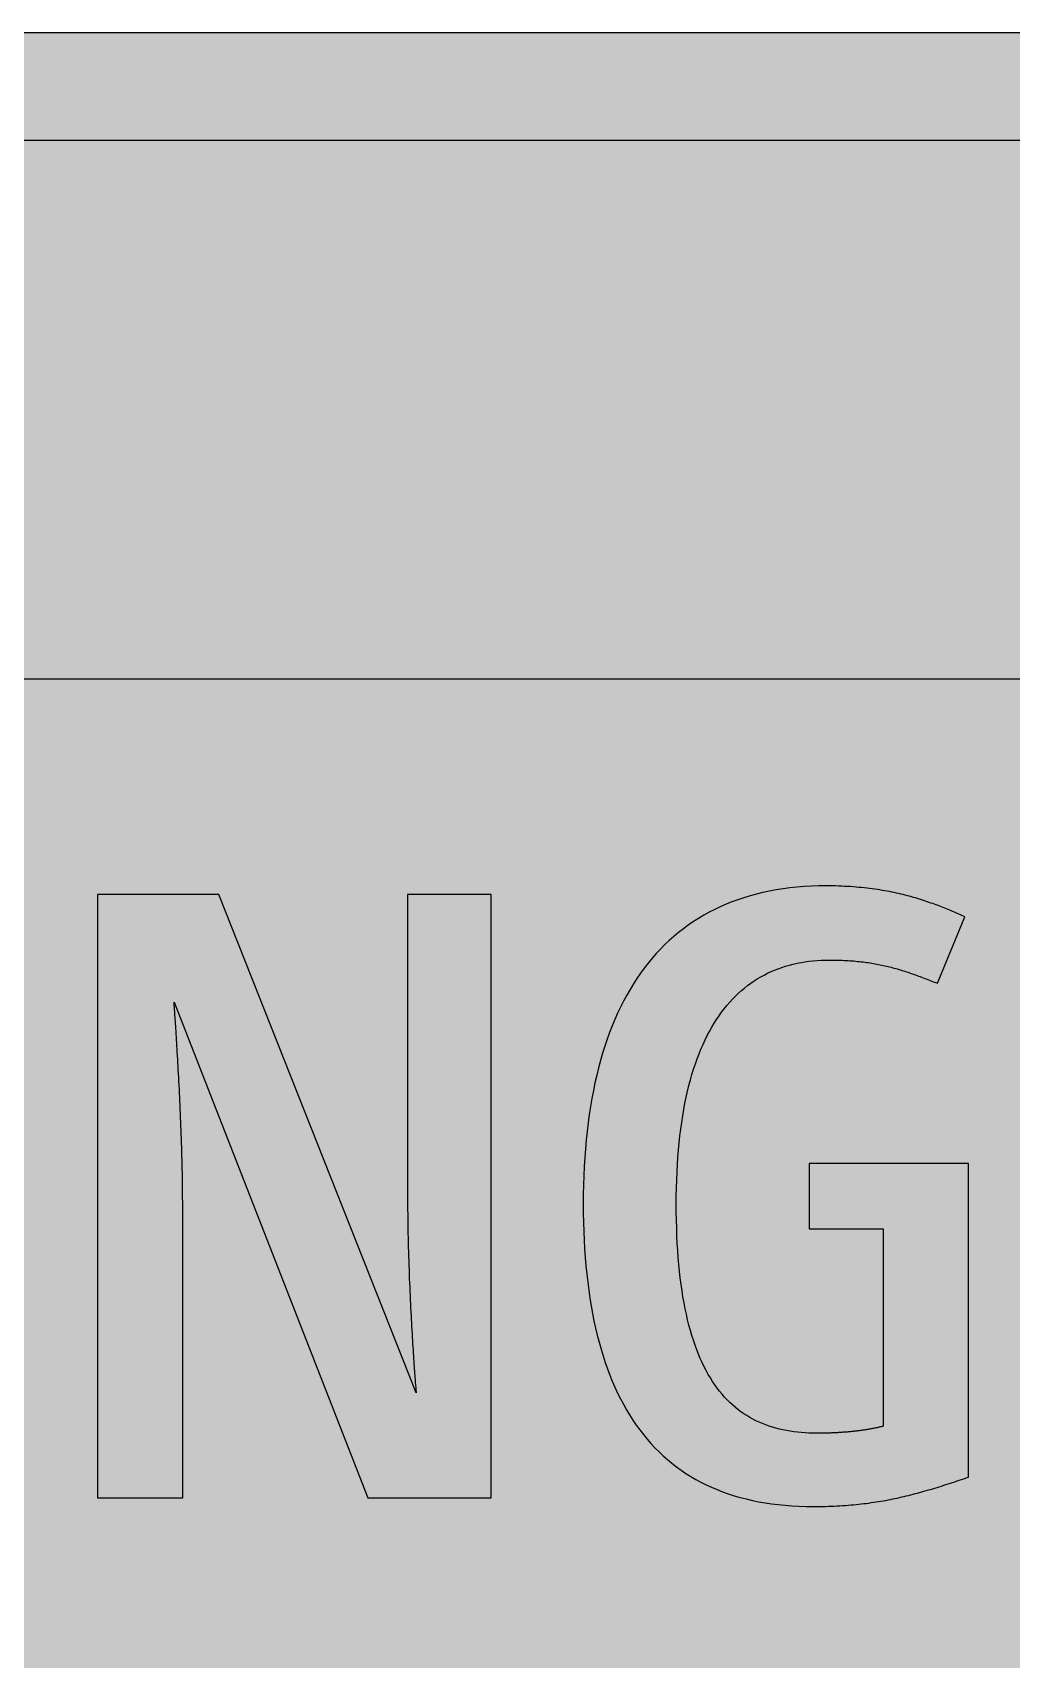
# Model space of a CAD drawing. Header units: millimetres. Extents: x 0 to 212, y 0 to 212.
# Drawn here: x 60.8 to 108.9, y 131.8 to 211.7 of the extents above; entities that cross this region are included whole.
import ezdxf

# ---------------------------------------------------------------- set-up
doc = ezdxf.new("R2010")
doc.units = ezdxf.units.MM

msp = doc.modelspace()

# ---------------------------------------------------------------- hatches: boundary and pattern name
for color, points in [(254, [(14.1633, 0.0536), (13.9878, 0.0533), (13.8125, 0.0559), (13.6373, 0.061), (13.462, 0.0686), (13.2893, 0.0787), (13.114, 0.0914), (12.9413, 0.1041), (12.7686, 0.1219), (12.5959, 0.1397), (12.4231, 0.16), (12.2504, 0.1829), (12.0777, 0.2057), (11.9075, 0.2337), (11.7373, 0.2616), (11.5672, 0.2921), (11.397, 0.3251), (11.2268, 0.3607), (11.0592, 0.3988), (10.8915, 0.4369), (10.7239, 0.4775), (10.5562, 0.5207), (10.3886, 0.5664), (10.2235, 0.6121), (10.0584, 0.6629), (9.8933, 0.7137), (9.7307, 0.7671), (9.5682, 0.8204), (9.4056, 0.8788), (9.2431, 0.9373), (9.083, 0.9982), (8.923, 1.0617), (8.763, 1.1252), (8.6055, 1.1938), (8.4455, 1.2624), (8.2906, 1.331), (8.1331, 1.4046), (7.9781, 1.4783), (7.8232, 1.5545), (7.6708, 1.6332), (7.5184, 1.7145), (7.366, 1.7958), (7.2161, 1.8796), (7.0663, 1.966), (6.919, 2.0523), (6.7716, 2.1438), (6.6243, 2.2352), (6.4795, 2.3266), (6.3348, 2.4232), (6.19, 2.5197), (6.0477, 2.6187), (5.908, 2.7178), (5.7683, 2.8194), (5.6286, 2.9235), (5.4915, 3.0302), (5.3543, 3.1369), (5.2197, 3.2461), (5.0851, 3.3579), (4.953, 3.4722), (4.8209, 3.5865), (4.6914, 3.7033), (4.5644, 3.8202), (4.4348, 3.9395), (4.3104, 4.0615), (4.1859, 4.1859), (4.0615, 4.3104), (3.9395, 4.4348), (3.8202, 4.5618), (3.7033, 4.6914), (3.5865, 4.8209), (3.4722, 4.953), (3.3579, 5.0851), (3.2487, 5.2197), (3.1369, 5.3543), (3.0302, 5.4915), (2.9235, 5.6286), (2.8194, 5.7683), (2.7178, 5.908), (2.6187, 6.0477), (2.5197, 6.19), (2.4232, 6.3348), (2.3266, 6.477), (2.2352, 6.6243), (2.1438, 6.7691), (2.0523, 6.9164), (1.966, 7.0663), (1.8796, 7.2161), (1.7958, 7.366), (1.7145, 7.5184), (1.6332, 7.6708), (1.5545, 7.8232), (1.4783, 7.9781), (1.4046, 8.1331), (1.331, 8.2906), (1.2598, 8.4455), (1.1913, 8.603), (1.1252, 8.763), (1.0592, 8.923), (0.9982, 9.083), (0.9373, 9.2431), (0.8763, 9.4056), (0.8204, 9.5682), (0.7645, 9.7307), (0.7112, 9.8933), (0.6604, 10.0584), (0.6121, 10.2235), (0.5639, 10.3911), (0.5207, 10.5562), (0.4775, 10.7239), (0.4343, 10.8915), (0.3962, 11.0592), (0.3607, 11.2268), (0.3251, 11.397), (0.2921, 11.5672), (0.2616, 11.7373), (0.2311, 11.9075), (0.2057, 12.0802), (0.1803, 12.2504), (0.1575, 12.4231), (0.1372, 12.5959), (0.1194, 12.7686), (0.1041, 12.9413), (0.0889, 13.1166), (0.0787, 13.2893), (0.0686, 13.4645), (0.061, 13.6373), (0.0559, 13.8125), (0.0508, 13.9878), (0.0508, 14.163), (0.0522, 197.6092), (0.0508, 197.7822), (0.0559, 197.9574), (0.061, 198.1327), (0.0686, 198.308), (0.0787, 198.4807), (0.0889, 198.6559), (0.1041, 198.8287), (0.1194, 199.0014), (0.1372, 199.1741), (0.1575, 199.3468), (0.1803, 199.5195), (0.2057, 199.6923), (0.2311, 199.8624), (0.2616, 200.0326), (0.2921, 200.2028), (0.3251, 200.373), (0.3607, 200.5432), (0.3962, 200.7108), (0.4343, 200.8784), (0.4775, 201.0461), (0.5207, 201.2137), (0.5639, 201.3814), (0.6121, 201.5465), (0.6604, 201.7116), (0.7112, 201.8767), (0.7645, 202.0392), (0.8204, 202.2018), (0.8763, 202.3643), (0.9373, 202.5269), (0.9982, 202.6869), (1.0592, 202.8469), (1.1252, 203.007), (1.1913, 203.1644), (1.2598, 203.3245), (1.331, 203.4794), (1.4046, 203.6369), (1.4783, 203.7918), (1.5545, 203.9468), (1.6332, 204.0992), (1.7145, 204.2516), (1.7958, 204.404), (1.8796, 204.5538), (1.966, 204.7037), (2.0523, 204.851), (2.1438, 204.9983), (2.2352, 205.1456), (2.3266, 205.2904), (2.4232, 205.4352), (2.5197, 205.58), (2.6187, 205.7222), (2.7178, 205.8619), (2.8194, 206.0016), (2.9235, 206.1413), (3.0302, 206.2785), (3.1369, 206.4156), (3.2487, 206.5503), (3.3579, 206.6849), (3.4722, 206.817), (3.5865, 206.949), (3.7033, 207.0786), (3.8202, 207.2056), (3.9395, 207.3351), (4.0615, 207.4596), (4.1859, 207.584), (4.3104, 207.7085), (4.4348, 207.8304), (4.5644, 207.9498), (4.6914, 208.0666), (4.8209, 208.1835), (4.953, 208.2978), (5.0851, 208.4121), (5.2197, 208.5213), (5.3543, 208.6331), (5.4915, 208.7397), (5.6286, 208.8464), (5.7683, 208.9506), (5.908, 209.0522), (6.0477, 209.1512), (6.19, 209.2503), (6.3348, 209.3468), (6.4795, 209.4433), (6.6243, 209.5348), (6.7716, 209.6262), (6.919, 209.7176), (7.0663, 209.804), (7.2161, 209.8904), (7.366, 209.9742), (7.5184, 210.0555), (7.6708, 210.1367), (7.8232, 210.2155), (7.9781, 210.2917), (8.1331, 210.3653), (8.2906, 210.439), (8.4455, 210.5101), (8.6055, 210.5787), (8.763, 210.6447), (8.923, 210.7108), (9.083, 210.7717), (9.2431, 210.8327), (9.4056, 210.8937), (9.5682, 210.9495), (9.7307, 211.0054), (9.8933, 211.0588), (10.0584, 211.1096), (10.2235, 211.1578), (10.3886, 211.2061), (10.5562, 211.2493), (10.7239, 211.2924), (10.8915, 211.3356), (11.0592, 211.3737), (11.2268, 211.4093), (11.397, 211.4448), (11.5672, 211.4779), (11.7373, 211.5083), (11.9075, 211.5388), (12.0777, 211.5642), (12.2504, 211.5896), (12.4231, 211.6125), (12.5959, 211.6328), (12.7686, 211.6506), (12.9413, 211.6658), (13.114, 211.6811), (13.2893, 211.6912), (13.462, 211.7014), (13.6373, 211.709), (13.8125, 211.7141), (13.9878, 211.7192), (14.163, 211.7192), (197.6078, 211.7203), (197.7822, 211.7192), (197.9574, 211.7141), (198.1327, 211.709), (198.3054, 211.7014), (198.4807, 211.6912), (198.6534, 211.6811), (198.8287, 211.6658), (199.0014, 211.6506), (199.1741, 211.6328), (199.3468, 211.6125), (199.5195, 211.5896), (199.6897, 211.5642), (199.8624, 211.5388), (200.0326, 211.5083), (200.2028, 211.4779), (200.373, 211.4448), (200.5432, 211.4093), (200.7108, 211.3737), (200.8784, 211.3356), (201.0461, 211.2924), (201.2137, 211.2493), (201.3788, 211.2061), (201.5465, 211.1578), (201.7116, 211.1096), (201.8767, 211.0588), (202.0392, 211.0054), (202.2018, 210.9495), (202.3643, 210.8937), (202.5269, 210.8327), (202.6869, 210.7717), (202.8469, 210.7108), (203.007, 210.6447), (203.167, 210.5787), (203.3245, 210.5101), (203.4794, 210.439), (203.6369, 210.3653), (203.7918, 210.2917), (203.9468, 210.2155), (204.0992, 210.1367), (204.2516, 210.0555), (204.404, 209.9742), (204.5538, 209.8904), (204.7037, 209.804), (204.8535, 209.7176), (205.0009, 209.6262), (205.1456, 209.5348), (205.293, 209.4433), (205.4352, 209.3468), (205.58, 209.2503), (205.7222, 209.1512), (205.8619, 209.0522), (206.0016, 208.9506), (206.1413, 208.8464), (206.2785, 208.7397), (206.4156, 208.6331), (206.5503, 208.5213), (206.6849, 208.4121), (206.817, 208.2978), (206.949, 208.1835), (207.0786, 208.0666), (207.2081, 207.9498), (207.3351, 207.8304), (207.4596, 207.7085), (207.584, 207.584), (207.7085, 207.4596), (207.8304, 207.3351), (207.9498, 207.2056), (208.0666, 207.0786), (208.1835, 206.949), (208.2978, 206.817), (208.4121, 206.6849), (208.5238, 206.5503), (208.6331, 206.4156), (208.7397, 206.2785), (208.8464, 206.1413), (208.9506, 206.0016), (209.0522, 205.8619), (209.1512, 205.7222), (209.2503, 205.58), (209.3468, 205.4352), (209.4433, 205.2904), (209.5348, 205.1456), (209.6262, 204.9983), (209.7176, 204.851), (209.804, 204.7037), (209.8904, 204.5538), (209.9742, 204.404), (210.0555, 204.2516), (210.1367, 204.0992), (210.2155, 203.9468), (210.2917, 203.7918), (210.3653, 203.6369), (210.439, 203.4794), (210.5076, 203.3245), (210.5762, 203.1644), (210.6447, 203.007), (210.7082, 202.8469), (210.7717, 202.6869), (210.8327, 202.5269), (210.8911, 202.3643), (210.9495, 202.2018), (211.0029, 202.0392), (211.0562, 201.8767), (211.107, 201.7116), (211.1578, 201.5465), (211.2035, 201.3814), (211.2493, 201.2137), (211.2924, 201.0461), (211.3331, 200.8784), (211.3712, 200.7108), (211.4093, 200.5432), (211.4448, 200.373), (211.4779, 200.2028), (211.5083, 200.0326), (211.5363, 199.8624), (211.5642, 199.6923), (211.5871, 199.5195), (211.6099, 199.3468), (211.6303, 199.1741), (211.648, 199.0014), (211.6658, 198.8287), (211.6785, 198.6559), (211.6912, 198.4807), (211.7014, 198.308), (211.709, 198.1327), (211.7141, 197.9574), (211.7166, 197.7822), (211.7166, 197.6069), (211.7189, 14.1647), (211.7166, 13.9878), (211.7141, 13.8125), (211.709, 13.6373), (211.7014, 13.4645), (211.6912, 13.2893), (211.6785, 13.1166), (211.6658, 12.9413), (211.648, 12.7686), (211.6303, 12.5959), (211.6099, 12.4231), (211.5871, 12.2504), (211.5642, 12.0802), (211.5363, 11.9075), (211.5083, 11.7373), (211.4779, 11.5672), (211.4448, 11.397), (211.4093, 11.2268), (211.3712, 11.0592), (211.3331, 10.8915), (211.2924, 10.7239), (211.2493, 10.5562), (211.2035, 10.3911), (211.1578, 10.2235), (211.107, 10.0584), (211.0562, 9.8933), (211.0029, 9.7307), (210.9495, 9.5682), (210.8911, 9.4056), (210.8327, 9.2431), (210.7717, 9.083), (210.7082, 8.923), (210.6447, 8.763), (210.5762, 8.603), (210.5076, 8.4455), (210.439, 8.2906), (210.3653, 8.1331), (210.2917, 7.9781), (210.2155, 7.8232), (210.1367, 7.6708), (210.0555, 7.5184), (209.9742, 7.366), (209.8904, 7.2161), (209.804, 7.0663), (209.7176, 6.9164), (209.6262, 6.7691), (209.5348, 6.6243), (209.4433, 6.477), (209.3468, 6.3348), (209.2503, 6.19), (209.1512, 6.0477), (209.0522, 5.908), (208.9506, 5.7683), (208.8464, 5.6286), (208.7397, 5.4915), (208.6331, 5.3543), (208.5238, 5.2197), (208.4121, 5.0851), (208.2978, 4.953), (208.1835, 4.8209), (208.0666, 4.6914), (207.9498, 4.5618), (207.8304, 4.4348), (207.7085, 4.3104), (207.584, 4.1859), (207.4596, 4.0615), (207.3351, 3.9395), (207.2081, 3.8202), (207.0786, 3.7033), (206.949, 3.5865), (206.817, 3.4722), (206.6849, 3.3579), (206.5503, 3.2461), (206.4156, 3.1369), (206.2785, 3.0302), (206.1413, 2.9235), (206.0016, 2.8194), (205.8619, 2.7178), (205.7222, 2.6187), (205.58, 2.5197), (205.4352, 2.4232), (205.293, 2.3266), (205.1456, 2.2352), (205.0009, 2.1438), (204.8535, 2.0523), (204.7037, 1.966), (204.5538, 1.8796), (204.404, 1.7958), (204.2516, 1.7145), (204.0992, 1.6332), (203.9468, 1.5545), (203.7918, 1.4783), (203.6369, 1.4046), (203.4794, 1.331), (203.3245, 1.2624), (203.167, 1.1938), (203.007, 1.1252), (202.8469, 1.0617), (202.6869, 0.9982), (202.5269, 0.9373), (202.3643, 0.8788), (202.2018, 0.8204), (202.0392, 0.7671), (201.8767, 0.7137), (201.7116, 0.6629), (201.5465, 0.6121), (201.3788, 0.5664), (201.2137, 0.5207), (201.0461, 0.4775), (200.8784, 0.4369), (200.7108, 0.3988), (200.5432, 0.3607), (200.373, 0.3251), (200.2028, 0.2921), (200.0326, 0.2616), (199.8624, 0.2337), (199.6897, 0.2057), (199.5195, 0.1829), (199.3468, 0.16), (199.1741, 0.1397), (199.0014, 0.1219), (198.8287, 0.1041), (198.6534, 0.0914), (198.4807, 0.0787), (198.3054, 0.0686), (198.1327, 0.061), (197.9574, 0.0559), (197.7822, 0.0533), (197.6069, 0.0533)]), (144, [(14.1633, 5.3453), (13.9344, 5.3467), (13.7084, 5.3543), (13.4849, 5.3696), (13.2613, 5.3899), (13.0378, 5.4153), (12.8194, 5.4458), (12.6009, 5.4813), (12.385, 5.522), (12.1717, 5.5702), (11.9583, 5.621), (11.7475, 5.6794), (11.5392, 5.7404), (11.3335, 5.8064), (11.1303, 5.8801), (10.9296, 5.9563), (10.729, 6.0376), (10.5334, 6.1239), (10.3378, 6.2128), (10.1473, 6.3094), (9.9593, 6.4084), (9.7714, 6.5126), (9.5885, 6.6218), (9.4082, 6.7335), (9.2304, 6.8504), (9.0576, 6.9698), (8.8849, 7.0968), (8.7173, 7.2238), (8.5522, 7.3584), (8.3896, 7.4955), (8.2321, 7.6352), (8.0772, 7.78), (7.9273, 7.9273), (7.7775, 8.0772), (7.6352, 8.2321), (7.493, 8.3922), (7.3558, 8.5522), (7.2238, 8.7173), (7.0942, 8.8875), (6.9698, 9.0576), (6.8504, 9.2329), (6.7335, 9.4107), (6.6192, 9.591), (6.5126, 9.7739), (6.4084, 9.9593), (6.3068, 10.1473), (6.2128, 10.3403), (6.1214, 10.5334), (6.035, 10.7315), (5.9538, 10.9296), (5.8776, 11.1303), (5.8064, 11.3335), (5.7404, 11.5418), (5.6769, 11.75), (5.621, 11.9583), (5.5677, 12.1717), (5.522, 12.385), (5.4813, 12.6009), (5.4432, 12.8194), (5.4127, 13.0404), (5.3873, 13.2613), (5.3696, 13.4849), (5.3543, 13.7084), (5.3467, 13.937), (5.3416, 14.163), (5.3439, 197.6092), (5.3467, 197.8355), (5.3543, 198.0616), (5.3696, 198.2851), (5.3873, 198.5086), (5.4127, 198.7321), (5.4432, 198.9506), (5.4813, 199.169), (5.522, 199.3849), (5.5677, 199.5983), (5.621, 199.8116), (5.6769, 200.0225), (5.7404, 200.2307), (5.8064, 200.4365), (5.8776, 200.6397), (5.9538, 200.8403), (6.035, 201.041), (6.1214, 201.2366), (6.2128, 201.4322), (6.3068, 201.6227), (6.4084, 201.8106), (6.5126, 201.9986), (6.6192, 202.1815), (6.7335, 202.3618), (6.8504, 202.5396), (6.9698, 202.7123), (7.0942, 202.885), (7.2238, 203.0527), (7.3558, 203.2178), (7.493, 203.3803), (7.6352, 203.5378), (7.7775, 203.6928), (7.9273, 203.8426), (8.0772, 203.9925), (8.2321, 204.1347), (8.3896, 204.277), (8.5522, 204.4141), (8.7173, 204.5462), (8.8849, 204.6757), (9.0576, 204.8002), (9.2304, 204.9196), (9.4082, 205.0364), (9.5885, 205.1507), (9.7714, 205.2574), (9.9593, 205.3615), (10.1473, 205.4631), (10.3378, 205.5571), (10.5334, 205.6486), (10.729, 205.7349), (10.9296, 205.8162), (11.1303, 205.8924), (11.3335, 205.9635), (11.5392, 206.0296), (11.7475, 206.0931), (11.9583, 206.1489), (12.1717, 206.2023), (12.385, 206.248), (12.6009, 206.2886), (12.8194, 206.3267), (13.0378, 206.3572), (13.2613, 206.3826), (13.4849, 206.4004), (13.7084, 206.4156), (13.9344, 206.4233), (14.163, 206.4283), (197.6078, 206.4286), (197.833, 206.4233), (198.0616, 206.4156), (198.2851, 206.4004), (198.5086, 206.3826), (198.7296, 206.3572), (198.9506, 206.3267), (199.169, 206.2886), (199.3849, 206.248), (199.5983, 206.2023), (199.8116, 206.1489), (200.0199, 206.0931), (200.2282, 206.0296), (200.4365, 205.9635), (200.6397, 205.8924), (200.8403, 205.8162), (201.0385, 205.7349), (201.2366, 205.6486), (201.4296, 205.5571), (201.6227, 205.4631), (201.8106, 205.3615), (201.996, 205.2574), (202.1789, 205.1507), (202.3593, 205.0364), (202.5371, 204.9196), (202.7123, 204.8002), (202.8825, 204.6757), (203.0527, 204.5462), (203.2178, 204.4141), (203.3778, 204.277), (203.5378, 204.1347), (203.6928, 203.9925), (203.8426, 203.8426), (203.9899, 203.6928), (204.1347, 203.5378), (204.2744, 203.3803), (204.4116, 203.2178), (204.5462, 203.0527), (204.6732, 202.885), (204.8002, 202.7123), (204.9196, 202.5396), (205.0364, 202.3618), (205.1482, 202.1815), (205.2574, 201.9986), (205.3615, 201.8106), (205.4606, 201.6227), (205.5571, 201.4322), (205.646, 201.2366), (205.7324, 201.041), (205.8137, 200.8403), (205.8899, 200.6397), (205.9635, 200.4365), (206.0296, 200.2307), (206.0905, 200.0225), (206.1489, 199.8116), (206.1997, 199.5983), (206.248, 199.3849), (206.2886, 199.169), (206.3242, 198.9506), (206.3547, 198.7321), (206.3801, 198.5086), (206.4004, 198.2851), (206.4156, 198.0616), (206.4233, 197.8355), (206.4258, 197.6069), (206.4272, 14.1647), (206.4233, 13.937), (206.4156, 13.7084), (206.4004, 13.4849), (206.3801, 13.2613), (206.3547, 13.0404), (206.3242, 12.8194), (206.2886, 12.6009), (206.248, 12.385), (206.1997, 12.1717), (206.1489, 11.9583), (206.0905, 11.75), (206.0296, 11.5418), (205.9635, 11.3335), (205.8899, 11.1303), (205.8137, 10.9296), (205.7324, 10.7315), (205.646, 10.5334), (205.5571, 10.3403), (205.4606, 10.1473), (205.3615, 9.9593), (205.2574, 9.7739), (205.1482, 9.591), (205.0364, 9.4107), (204.9196, 9.2329), (204.8002, 9.0576), (204.6732, 8.8875), (204.5462, 8.7173), (204.4116, 8.5522), (204.2744, 8.3922), (204.1347, 8.2321), (203.9899, 8.0772), (203.8426, 7.9273), (203.6928, 7.78), (203.5378, 7.6352), (203.3778, 7.4955), (203.2178, 7.3584), (203.0527, 7.2238), (202.8825, 7.0968), (202.7123, 6.9698), (202.5371, 6.8504), (202.3593, 6.7335), (202.1789, 6.6218), (201.996, 6.5126), (201.8106, 6.4084), (201.6227, 6.3094), (201.4296, 6.2128), (201.2366, 6.1239), (201.0385, 6.0376), (200.8403, 5.9563), (200.6397, 5.8801), (200.4365, 5.8064), (200.2282, 5.7404), (200.0199, 5.6794), (199.8116, 5.621), (199.5983, 5.5702), (199.3849, 5.522), (199.169, 5.4813), (198.9506, 5.4458), (198.7296, 5.4153), (198.5086, 5.3899), (198.2851, 5.3696), (198.0616, 5.3543), (197.833, 5.3467), (197.6069, 5.3442)]), (254, [(31.8022, 179.9703), (179.9689, 179.9703), (179.9689, 31.8036), (31.8022, 31.8036)]), (59, [(106.8172, 156.1782), (98.9859, 156.1782), (98.9859, 152.9606), (102.6266, 152.9606), (102.6266, 143.2662), (102.583, 143.256), (102.5423, 143.2458), (102.4992, 143.2357), (102.456, 143.2255), (102.4153, 143.2179), (102.3722, 143.2077), (102.329, 143.1976), (102.2858, 143.19), (102.2426, 143.1823), (102.1994, 143.1722), (102.1537, 143.1646), (102.1105, 143.1544), (102.0674, 143.1468), (102.0216, 143.1392), (101.9759, 143.1315), (101.9327, 143.1239), (101.887, 143.1163), (101.8413, 143.1087), (101.7956, 143.1011), (101.7473, 143.0934), (101.7016, 143.0858), (101.6559, 143.0782), (101.6076, 143.0731), (101.5594, 143.0655), (101.5136, 143.0579), (101.4654, 143.0528), (101.4171, 143.0452), (101.3689, 143.0401), (101.3181, 143.035), (101.2698, 143.0274), (101.219, 143.0223), (101.1707, 143.0172), (101.1199, 143.0122), (101.0691, 143.0071), (101.0183, 143.002), (100.9675, 142.9969), (100.9142, 142.9918), (100.8634, 142.9868), (100.8101, 142.9817), (100.7567, 142.9791), (100.7059, 142.9741), (100.65, 142.9715), (100.5967, 142.9664), (100.5434, 142.9639), (100.4875, 142.9588), (100.4341, 142.9563), (100.3783, 142.9537), (100.3224, 142.9512), (100.264, 142.9487), (100.2081, 142.9461), (100.1522, 142.9436), (100.0938, 142.941), (100.0354, 142.9385), (99.9769, 142.936), (99.9185, 142.936), (99.8576, 142.9334), (99.7991, 142.9309), (99.7382, 142.9309), (99.6772, 142.9309), (99.6163, 142.9283), (99.5553, 142.9283), (99.4918, 142.9283), (99.4283, 142.9283), (99.3673, 142.9283), (99.1718, 142.9283), (98.9813, 142.936), (98.7933, 142.9436), (98.6053, 142.9588), (98.4199, 142.9766), (98.237, 142.9995), (98.0567, 143.0249), (97.8789, 143.0553), (97.7036, 143.0909), (97.5284, 143.129), (97.3582, 143.1747), (97.188, 143.223), (97.0229, 143.2763), (96.8578, 143.3347), (96.6978, 143.3982), (96.5378, 143.4668), (96.3803, 143.5405), (96.2279, 143.6192), (96.0755, 143.703), (95.9282, 143.7919), (95.7809, 143.8859), (95.6386, 143.985), (95.4964, 144.0917), (95.3592, 144.2009), (95.2246, 144.3177), (95.0925, 144.4422), (94.963, 144.5692), (94.836, 144.7038), (94.7115, 144.846), (94.5921, 144.9908), (94.4753, 145.1432), (94.3585, 145.3032), (94.2492, 145.4683), (94.14, 145.6411), (94.0333, 145.8189), (93.9317, 146.0043), (93.8327, 146.1948), (93.7362, 146.3929), (93.6447, 146.5986), (93.5533, 146.812), (93.4695, 147.0304), (93.3856, 147.2565), (93.3069, 147.4902), (93.2307, 147.7315), (93.157, 147.9779), (93.0885, 148.2344), (93.0224, 148.496), (92.9589, 148.7678), (92.9005, 149.0447), (92.8446, 149.3317), (92.7938, 149.6238), (92.7456, 149.926), (92.7024, 150.2359), (92.6617, 150.5534), (92.6236, 150.8785), (92.5906, 151.2113), (92.5627, 151.5542), (92.5373, 151.9047), (92.5144, 152.2628), (92.4966, 152.6311), (92.4839, 153.0071), (92.4738, 153.3906), (92.4662, 153.7843), (92.4662, 154.1882), (92.4662, 154.5895), (92.4738, 154.9857), (92.4839, 155.3718), (92.5017, 155.7528), (92.5195, 156.1236), (92.5449, 156.4869), (92.5728, 156.845), (92.6059, 157.193), (92.644, 157.5359), (92.6846, 157.8686), (92.7303, 158.1963), (92.7786, 158.5163), (92.8319, 158.8287), (92.8903, 159.1335), (92.9513, 159.4307), (93.0173, 159.7203), (93.0859, 160.0048), (93.1596, 160.2791), (93.2358, 160.5483), (93.3171, 160.8125), (93.4009, 161.0665), (93.4898, 161.3154), (93.5812, 161.5567), (93.6777, 161.7929), (93.7768, 162.019), (93.8784, 162.2425), (93.9851, 162.4559), (94.0943, 162.6641), (94.2061, 162.8648), (94.3229, 163.0604), (94.4423, 163.2509), (94.5667, 163.4312), (94.6912, 163.609), (94.8207, 163.7767), (94.9528, 163.9418), (95.09, 164.0992), (95.2297, 164.2491), (95.3694, 164.3939), (95.5142, 164.5336), (95.664, 164.6657), (95.8139, 164.7927), (95.9663, 164.912), (96.1238, 165.0289), (96.2838, 165.1381), (96.4463, 165.2397), (96.6114, 165.3388), (96.7765, 165.4302), (96.9467, 165.5166), (97.122, 165.5978), (97.2972, 165.6715), (97.475, 165.7426), (97.6554, 165.8061), (97.8383, 165.8645), (98.0237, 165.9179), (98.2116, 165.9661), (98.3996, 166.0093), (98.5926, 166.0474), (98.7882, 166.0779), (98.9838, 166.1058), (99.1845, 166.1287), (99.3851, 166.1465), (99.5883, 166.1566), (99.7941, 166.1643), (99.9998, 166.1668), (100.1065, 166.1668), (100.2106, 166.1668), (100.3148, 166.1643), (100.4189, 166.1617), (100.518, 166.1592), (100.6196, 166.1566), (100.7161, 166.1516), (100.8151, 166.1465), (100.9117, 166.1414), (101.0056, 166.1338), (101.0996, 166.1287), (101.1936, 166.1211), (101.285, 166.1109), (101.3739, 166.1033), (101.4654, 166.0931), (101.5543, 166.0855), (101.6406, 166.0728), (101.7295, 166.0627), (101.8134, 166.05), (101.8997, 166.0398), (101.9835, 166.0271), (102.0674, 166.0119), (102.1512, 165.9992), (102.2325, 165.9839), (102.3137, 165.9687), (102.395, 165.9534), (102.4763, 165.9382), (102.555, 165.9204), (102.6338, 165.9052), (102.7125, 165.8874), (102.7913, 165.8696), (102.87, 165.8493), (102.9462, 165.8315), (103.0224, 165.8112), (103.0986, 165.7909), (103.1748, 165.7706), (103.251, 165.7502), (103.3272, 165.7274), (103.4009, 165.7071), (103.4771, 165.6842), (103.5507, 165.6613), (103.6269, 165.6385), (103.7006, 165.6131), (103.7742, 165.5902), (103.8504, 165.5648), (103.9241, 165.5394), (103.9978, 165.514), (104.0714, 165.4886), (104.1476, 165.4632), (104.2213, 165.4353), (104.2975, 165.4099), (104.3711, 165.3819), (104.4473, 165.354), (104.521, 165.3261), (104.5972, 165.2981), (104.6734, 165.2676), (104.7496, 165.2397), (104.8258, 165.2092), (104.902, 165.1787), (104.9782, 165.1508), (105.0569, 165.1203), (105.1331, 165.0873), (105.2119, 165.0568), (105.2932, 165.0263), (106.6479, 168.2856), (106.5759, 168.3156), (106.5022, 168.3487), (106.4285, 168.3817), (106.3549, 168.4122), (106.2812, 168.4452), (106.205, 168.4782), (106.1314, 168.5112), (106.0526, 168.5442), (105.9764, 168.5773), (105.8977, 168.6103), (105.8189, 168.6433), (105.7377, 168.6763), (105.6589, 168.7093), (105.5751, 168.7424), (105.4938, 168.7754), (105.41, 168.8084), (105.3236, 168.8414), (105.2398, 168.8719), (105.1535, 168.9049), (105.0646, 168.9379), (104.9757, 168.9684), (104.8868, 169.0014), (104.7953, 169.0319), (104.7039, 169.0649), (104.6099, 169.0954), (104.5159, 169.1259), (104.4194, 169.1564), (104.3229, 169.1843), (104.2238, 169.2148), (104.1248, 169.2427), (104.0232, 169.2732), (103.9216, 169.3012), (103.8174, 169.3266), (103.7133, 169.3545), (103.6066, 169.3824), (103.4999, 169.4078), (103.3907, 169.4332), (103.2815, 169.4561), (103.1697, 169.4815), (103.0554, 169.5044), (102.9411, 169.5272), (102.8243, 169.5501), (102.7074, 169.5704), (102.5881, 169.5907), (102.4661, 169.611), (102.3442, 169.6314), (102.2198, 169.6491), (102.0928, 169.6644), (101.9658, 169.6822), (101.8362, 169.6974), (101.7041, 169.7126), (101.5721, 169.7253), (101.4374, 169.738), (101.3003, 169.7507), (101.1631, 169.7609), (101.0234, 169.7711), (100.8812, 169.7787), (100.7364, 169.7863), (100.5916, 169.7939), (100.4418, 169.799), (100.2919, 169.8041), (100.142, 169.8066), (99.9871, 169.8092), (99.8322, 169.8092), (99.4639, 169.8041), (99.1006, 169.7914), (98.745, 169.7711), (98.3945, 169.7431), (98.0491, 169.7076), (97.7087, 169.6644), (97.3734, 169.611), (97.0458, 169.5501), (96.7232, 169.4815), (96.4057, 169.4053), (96.0958, 169.3215), (95.791, 169.23), (95.4913, 169.131), (95.1967, 169.0243), (94.9096, 168.9075), (94.6277, 168.7855), (94.3508, 168.6535), (94.0791, 168.5163), (93.8149, 168.369), (93.5558, 168.214), (93.3018, 168.054), (93.0529, 167.8838), (92.8116, 167.706), (92.5754, 167.5232), (92.3442, 167.3301), (92.1207, 167.1295), (91.9023, 166.9237), (91.6889, 166.7078), (91.4806, 166.4868), (91.28, 166.2582), (91.0844, 166.0195), (90.8939, 165.7756), (90.7085, 165.5242), (90.5307, 165.2651), (90.358, 164.9984), (90.1929, 164.7241), (90.0303, 164.4447), (89.8754, 164.1551), (89.7255, 163.8605), (89.5833, 163.5582), (89.4461, 163.2483), (89.314, 162.9308), (89.187, 162.6057), (89.0676, 162.2755), (88.9533, 161.9352), (88.8441, 161.5897), (88.7425, 161.2392), (88.646, 160.8785), (88.5546, 160.5128), (88.4682, 160.1394), (88.3895, 159.7584), (88.3158, 159.3698), (88.2472, 158.9761), (88.1863, 158.5747), (88.1304, 158.1658), (88.0821, 157.7518), (88.0364, 157.3301), (87.9983, 156.9009), (87.9653, 156.464), (87.9399, 156.022), (87.9196, 155.575), (87.9043, 155.1178), (87.8967, 154.6555), (87.8916, 154.1882), (87.8942, 153.7335), (87.9043, 153.2839), (87.917, 152.842), (87.9348, 152.4102), (87.9602, 151.9809), (87.9881, 151.5618), (88.0237, 151.1478), (88.0643, 150.7414), (88.1101, 150.3426), (88.1609, 149.9489), (88.2167, 149.5628), (88.2802, 149.1844), (88.3463, 148.8135), (88.4199, 148.4478), (88.4987, 148.0896), (88.5825, 147.7391), (88.6714, 147.3962), (88.7654, 147.0609), (88.8644, 146.7307), (88.9711, 146.4081), (89.0829, 146.0932), (89.1997, 145.7833), (89.3216, 145.4836), (89.4486, 145.1889), (89.5833, 144.9019), (89.7204, 144.62), (89.8652, 144.3482), (90.0151, 144.0815), (90.17, 143.825), (90.3326, 143.571), (90.4977, 143.3271), (90.6704, 143.0909), (90.8482, 142.8598), (91.0336, 142.6362), (91.2216, 142.4229), (91.4171, 142.2121), (91.6178, 142.0114), (91.8235, 141.8184), (92.0344, 141.6304), (92.2528, 141.4501), (92.4763, 141.2773), (92.7049, 141.1122), (92.9386, 140.9548), (93.1799, 140.8049), (93.4263, 140.6601), (93.6777, 140.5255), (93.9343, 140.396), (94.1984, 140.274), (94.4677, 140.1597), (94.742, 140.0531), (95.0214, 139.954), (95.3084, 139.86), (95.6005, 139.7762), (95.8977, 139.6975), (96.2025, 139.6289), (96.5098, 139.5654), (96.8273, 139.5095), (97.1474, 139.4612), (97.475, 139.4206), (97.8078, 139.3876), (98.1456, 139.3622), (98.491, 139.3419), (98.8416, 139.3317), (99.1972, 139.3266), (99.3496, 139.3292), (99.4994, 139.3292), (99.6467, 139.3317), (99.7941, 139.3342), (99.9363, 139.3393), (100.0811, 139.3444), (100.2208, 139.3495), (100.3605, 139.3571), (100.4976, 139.3647), (100.6348, 139.3723), (100.7694, 139.3825), (100.904, 139.3927), (101.0361, 139.4028), (101.1657, 139.413), (101.2952, 139.4257), (101.4222, 139.4384), (101.5492, 139.4536), (101.6737, 139.4689), (101.7981, 139.4841), (101.9226, 139.4993), (102.0445, 139.5171), (102.1639, 139.5349), (102.2858, 139.5527), (102.4026, 139.5705), (102.522, 139.5908), (102.6389, 139.6111), (102.7557, 139.6314), (102.87, 139.6543), (102.9843, 139.6746), (103.0986, 139.6975), (103.2104, 139.7229), (103.3247, 139.7457), (103.4364, 139.7711), (103.5456, 139.7965), (103.6574, 139.8219), (103.7666, 139.8473), (103.8784, 139.8753), (103.9876, 139.9032), (104.0968, 139.9311), (104.2035, 139.9591), (104.3127, 139.987), (104.4194, 140.0175), (104.5286, 140.0454), (104.6353, 140.0759), (104.7445, 140.1089), (104.8512, 140.1394), (104.9579, 140.1699), (105.0646, 140.2029), (105.1738, 140.2359), (105.2805, 140.269), (105.3871, 140.302), (105.4964, 140.335), (105.603, 140.3706), (105.7123, 140.4036), (105.8215, 140.4391), (105.9307, 140.4747), (106.0374, 140.5103), (106.1491, 140.5458), (106.2584, 140.5814), (106.3676, 140.6195), (106.4793, 140.655), (106.5911, 140.6931), (106.7029, 140.7312), (106.8172, 140.7668)]), (59, [(83.366, 139.7536), (83.366, 169.387), (79.2593, 169.387), (79.2593, 154.8663), (79.2582, 154.6276), (79.2582, 154.3888), (79.2607, 154.1526), (79.2632, 153.9164), (79.2658, 153.6802), (79.2683, 153.4465), (79.2709, 153.2128), (79.2759, 152.9791), (79.281, 152.748), (79.2861, 152.5168), (79.2912, 152.2882), (79.2963, 152.0596), (79.3039, 151.8336), (79.309, 151.6101), (79.3166, 151.3865), (79.3242, 151.1681), (79.3318, 150.9497), (79.3394, 150.7312), (79.3471, 150.5179), (79.3572, 150.307), (79.3648, 150.0962), (79.3725, 149.8905), (79.3826, 149.6873), (79.3928, 149.4841), (79.4004, 149.286), (79.4106, 149.0904), (79.4207, 148.8973), (79.4309, 148.7094), (79.441, 148.524), (79.4487, 148.3411), (79.4588, 148.1607), (79.469, 147.9855), (79.4791, 147.8128), (79.4893, 147.6451), (79.4995, 147.4826), (79.5096, 147.3225), (79.5198, 147.1676), (79.5274, 147.0152), (79.5376, 146.8679), (79.5477, 146.7256), (79.5553, 146.5859), (79.5655, 146.4539), (79.5731, 146.3243), (79.5833, 146.1999), (79.5909, 146.083), (79.5985, 145.9687), (79.6061, 145.8595), (79.6138, 145.7579), (79.6214, 145.6588), (79.629, 145.5674), (79.6366, 145.481), (79.6417, 145.3998), (79.6468, 145.3236), (79.6544, 145.255), (79.6595, 145.194), (79.662, 145.1356), (79.6671, 145.0848), (79.6696, 145.0416), (79.6747, 145.0035), (79.6773, 144.973), (79.6773, 144.9476), (79.6798, 144.9324), (79.6798, 144.9197), (79.6798, 144.9172), (69.9879, 169.387), (64.0182, 169.387), (64.0182, 139.7536), (68.2103, 139.7536), (68.2103, 154.2725), (68.2092, 154.4701), (68.2066, 154.6708), (68.2066, 154.874), (68.2041, 155.0797), (68.2015, 155.2854), (68.199, 155.4912), (68.1939, 155.6995), (68.1914, 155.9077), (68.1863, 156.1186), (68.1812, 156.3294), (68.1761, 156.5402), (68.1711, 156.751), (68.1634, 156.9618), (68.1558, 157.1701), (68.1507, 157.3809), (68.1431, 157.5918), (68.1355, 157.8026), (68.1279, 158.0109), (68.1177, 158.2191), (68.1101, 158.4249), (68.1025, 158.6306), (68.0923, 158.8364), (68.0847, 159.0396), (68.0745, 159.2402), (68.0644, 159.4383), (68.0568, 159.6365), (68.0466, 159.832), (68.0364, 160.0251), (68.0263, 160.2156), (68.0161, 160.4035), (68.006, 160.589), (67.9958, 160.7693), (67.9856, 160.9496), (67.978, 161.1249), (67.9679, 161.2976), (67.9577, 161.4653), (67.9475, 161.6304), (67.9374, 161.7929), (67.9272, 161.9504), (67.9196, 162.1028), (67.9094, 162.2501), (67.8993, 162.3949), (67.8917, 162.5346), (67.884, 162.6692), (67.8739, 162.7988), (67.8663, 162.9232), (67.8586, 163.0401), (67.851, 163.1544), (67.8434, 163.2636), (67.8358, 163.3652), (67.8307, 163.4592), (67.8231, 163.5506), (67.818, 163.6344), (67.8129, 163.7106), (67.8078, 163.7817), (67.8028, 163.8452), (67.7977, 163.9037), (67.7951, 163.9519), (67.7926, 163.9951), (67.7901, 164.0307), (67.7875, 164.0586), (67.785, 164.0789), (67.785, 164.0891), (67.785, 164.0942), (77.3105, 139.7536)])]:
    msp.add_hatch(color=color).paths.add_polyline_path(points)

# ---------------------------------------------------------------- linework, layer by layer
at = {"color": 254}
for points in [[(14.163, 211.7192), (197.6078, 211.7203)], [(31.8022, 179.9703), (179.9689, 179.9703), (179.9689, 31.8036), (31.8022, 31.8036), (31.8022, 179.9703)]]:
    msp.add_lwpolyline(points, dxfattribs=at)
at = {"color": 144}
msp.add_lwpolyline([(14.163, 206.4283), (197.6078, 206.4286)], dxfattribs=at)
at = {"color": 59}
for points in [[(106.8172, 156.1782), (98.9859, 156.1782), (98.9859, 152.9606), (102.6266, 152.9606), (102.6266, 143.2662), (102.583, 143.256), (102.5423, 143.2458), (102.4992, 143.2357), (102.456, 143.2255), (102.4153, 143.2179), (102.3722, 143.2077), (102.329, 143.1976), (102.2858, 143.19), (102.2426, 143.1823), (102.1994, 143.1722), (102.1537, 143.1646), (102.1105, 143.1544), (102.0674, 143.1468), (102.0216, 143.1392), (101.9759, 143.1315), (101.9327, 143.1239), (101.887, 143.1163), (101.8413, 143.1087), (101.7956, 143.1011), (101.7473, 143.0934), (101.7016, 143.0858), (101.6559, 143.0782), (101.6076, 143.0731), (101.5594, 143.0655), (101.5136, 143.0579), (101.4654, 143.0528), (101.4171, 143.0452), (101.3689, 143.0401), (101.3181, 143.035), (101.2698, 143.0274), (101.219, 143.0223), (101.1707, 143.0172), (101.1199, 143.0122), (101.0691, 143.0071), (101.0183, 143.002), (100.9675, 142.9969), (100.9142, 142.9918), (100.8634, 142.9868), (100.8101, 142.9817), (100.7567, 142.9791), (100.7059, 142.9741), (100.65, 142.9715), (100.5967, 142.9664), (100.5434, 142.9639), (100.4875, 142.9588), (100.4341, 142.9563), (100.3783, 142.9537), (100.3224, 142.9512), (100.264, 142.9487), (100.2081, 142.9461), (100.1522, 142.9436), (100.0938, 142.941), (100.0354, 142.9385), (99.9769, 142.936), (99.9185, 142.936), (99.8576, 142.9334), (99.7991, 142.9309), (99.7382, 142.9309), (99.6772, 142.9309), (99.6163, 142.9283), (99.5553, 142.9283), (99.4918, 142.9283), (99.4283, 142.9283), (99.3673, 142.9283), (99.1718, 142.9283), (98.9813, 142.936), (98.7933, 142.9436), (98.6053, 142.9588), (98.4199, 142.9766), (98.237, 142.9995), (98.0567, 143.0249), (97.8789, 143.0553), (97.7036, 143.0909), (97.5284, 143.129), (97.3582, 143.1747), (97.188, 143.223), (97.0229, 143.2763), (96.8578, 143.3347), (96.6978, 143.3982), (96.5378, 143.4668), (96.3803, 143.5405), (96.2279, 143.6192), (96.0755, 143.703), (95.9282, 143.7919), (95.7809, 143.8859), (95.6386, 143.985), (95.4964, 144.0917), (95.3592, 144.2009), (95.2246, 144.3177), (95.0925, 144.4422), (94.963, 144.5692), (94.836, 144.7038), (94.7115, 144.846), (94.5921, 144.9908), (94.4753, 145.1432), (94.3585, 145.3032), (94.2492, 145.4683), (94.14, 145.6411), (94.0333, 145.8189), (93.9317, 146.0043), (93.8327, 146.1948), (93.7362, 146.3929), (93.6447, 146.5986), (93.5533, 146.812), (93.4695, 147.0304), (93.3856, 147.2565), (93.3069, 147.4902), (93.2307, 147.7315), (93.157, 147.9779), (93.0885, 148.2344), (93.0224, 148.496), (92.9589, 148.7678), (92.9005, 149.0447), (92.8446, 149.3317), (92.7938, 149.6238), (92.7456, 149.926), (92.7024, 150.2359), (92.6617, 150.5534), (92.6236, 150.8785), (92.5906, 151.2113), (92.5627, 151.5542), (92.5373, 151.9047), (92.5144, 152.2628), (92.4966, 152.6311), (92.4839, 153.0071), (92.4738, 153.3906), (92.4662, 153.7843), (92.4662, 154.1882), (92.4662, 154.5895), (92.4738, 154.9857), (92.4839, 155.3718), (92.5017, 155.7528), (92.5195, 156.1236), (92.5449, 156.4869), (92.5728, 156.845), (92.6059, 157.193), (92.644, 157.5359), (92.6846, 157.8686), (92.7303, 158.1963), (92.7786, 158.5163), (92.8319, 158.8287), (92.8903, 159.1335), (92.9513, 159.4307), (93.0173, 159.7203), (93.0859, 160.0048), (93.1596, 160.2791), (93.2358, 160.5483), (93.3171, 160.8125), (93.4009, 161.0665), (93.4898, 161.3154), (93.5812, 161.5567), (93.6777, 161.7929), (93.7768, 162.019), (93.8784, 162.2425), (93.9851, 162.4559), (94.0943, 162.6641), (94.2061, 162.8648), (94.3229, 163.0604), (94.4423, 163.2509), (94.5667, 163.4312), (94.6912, 163.609), (94.8207, 163.7767), (94.9528, 163.9418), (95.09, 164.0992), (95.2297, 164.2491), (95.3694, 164.3939), (95.5142, 164.5336), (95.664, 164.6657), (95.8139, 164.7927), (95.9663, 164.912), (96.1238, 165.0289), (96.2838, 165.1381), (96.4463, 165.2397), (96.6114, 165.3388), (96.7765, 165.4302), (96.9467, 165.5166), (97.122, 165.5978), (97.2972, 165.6715), (97.475, 165.7426), (97.6554, 165.8061), (97.8383, 165.8645), (98.0237, 165.9179), (98.2116, 165.9661), (98.3996, 166.0093), (98.5926, 166.0474), (98.7882, 166.0779), (98.9838, 166.1058), (99.1845, 166.1287), (99.3851, 166.1465), (99.5883, 166.1566), (99.7941, 166.1643), (99.9998, 166.1668), (100.1065, 166.1668), (100.2106, 166.1668), (100.3148, 166.1643), (100.4189, 166.1617), (100.518, 166.1592), (100.6196, 166.1566), (100.7161, 166.1516), (100.8151, 166.1465), (100.9117, 166.1414), (101.0056, 166.1338), (101.0996, 166.1287), (101.1936, 166.1211), (101.285, 166.1109), (101.3739, 166.1033), (101.4654, 166.0931), (101.5543, 166.0855), (101.6406, 166.0728), (101.7295, 166.0627), (101.8134, 166.05), (101.8997, 166.0398), (101.9835, 166.0271), (102.0674, 166.0119), (102.1512, 165.9992), (102.2325, 165.9839), (102.3137, 165.9687), (102.395, 165.9534), (102.4763, 165.9382), (102.555, 165.9204), (102.6338, 165.9052), (102.7125, 165.8874), (102.7913, 165.8696), (102.87, 165.8493), (102.9462, 165.8315), (103.0224, 165.8112), (103.0986, 165.7909), (103.1748, 165.7706), (103.251, 165.7502), (103.3272, 165.7274), (103.4009, 165.7071), (103.4771, 165.6842), (103.5507, 165.6613), (103.6269, 165.6385), (103.7006, 165.6131), (103.7742, 165.5902), (103.8504, 165.5648), (103.9241, 165.5394), (103.9978, 165.514), (104.0714, 165.4886), (104.1476, 165.4632), (104.2213, 165.4353), (104.2975, 165.4099), (104.3711, 165.3819), (104.4473, 165.354), (104.521, 165.3261), (104.5972, 165.2981), (104.6734, 165.2676), (104.7496, 165.2397), (104.8258, 165.2092), (104.902, 165.1787), (104.9782, 165.1508), (105.0569, 165.1203), (105.1331, 165.0873), (105.2119, 165.0568), (105.2932, 165.0263), (106.6479, 168.2856), (106.5759, 168.3156), (106.5022, 168.3487), (106.4285, 168.3817), (106.3549, 168.4122), (106.2812, 168.4452), (106.205, 168.4782), (106.1314, 168.5112), (106.0526, 168.5442), (105.9764, 168.5773), (105.8977, 168.6103), (105.8189, 168.6433), (105.7377, 168.6763), (105.6589, 168.7093), (105.5751, 168.7424), (105.4938, 168.7754), (105.41, 168.8084), (105.3236, 168.8414), (105.2398, 168.8719), (105.1535, 168.9049), (105.0646, 168.9379), (104.9757, 168.9684), (104.8868, 169.0014), (104.7953, 169.0319), (104.7039, 169.0649), (104.6099, 169.0954), (104.5159, 169.1259), (104.4194, 169.1564), (104.3229, 169.1843), (104.2238, 169.2148), (104.1248, 169.2427), (104.0232, 169.2732), (103.9216, 169.3012), (103.8174, 169.3266), (103.7133, 169.3545), (103.6066, 169.3824), (103.4999, 169.4078), (103.3907, 169.4332), (103.2815, 169.4561), (103.1697, 169.4815), (103.0554, 169.5044), (102.9411, 169.5272), (102.8243, 169.5501), (102.7074, 169.5704), (102.5881, 169.5907), (102.4661, 169.611), (102.3442, 169.6314), (102.2198, 169.6491), (102.0928, 169.6644), (101.9658, 169.6822), (101.8362, 169.6974), (101.7041, 169.7126), (101.5721, 169.7253), (101.4374, 169.738), (101.3003, 169.7507), (101.1631, 169.7609), (101.0234, 169.7711), (100.8812, 169.7787), (100.7364, 169.7863), (100.5916, 169.7939), (100.4418, 169.799), (100.2919, 169.8041), (100.142, 169.8066), (99.9871, 169.8092), (99.8322, 169.8092), (99.4639, 169.8041), (99.1006, 169.7914), (98.745, 169.7711), (98.3945, 169.7431), (98.0491, 169.7076), (97.7087, 169.6644), (97.3734, 169.611), (97.0458, 169.5501), (96.7232, 169.4815), (96.4057, 169.4053), (96.0958, 169.3215), (95.791, 169.23), (95.4913, 169.131), (95.1967, 169.0243), (94.9096, 168.9075), (94.6277, 168.7855), (94.3508, 168.6535), (94.0791, 168.5163), (93.8149, 168.369), (93.5558, 168.214), (93.3018, 168.054), (93.0529, 167.8838), (92.8116, 167.706), (92.5754, 167.5232), (92.3442, 167.3301), (92.1207, 167.1295), (91.9023, 166.9237), (91.6889, 166.7078), (91.4806, 166.4868), (91.28, 166.2582), (91.0844, 166.0195), (90.8939, 165.7756), (90.7085, 165.5242), (90.5307, 165.2651), (90.358, 164.9984), (90.1929, 164.7241), (90.0303, 164.4447), (89.8754, 164.1551), (89.7255, 163.8605), (89.5833, 163.5582), (89.4461, 163.2483), (89.314, 162.9308), (89.187, 162.6057), (89.0676, 162.2755), (88.9533, 161.9352), (88.8441, 161.5897), (88.7425, 161.2392), (88.646, 160.8785), (88.5546, 160.5128), (88.4682, 160.1394), (88.3895, 159.7584), (88.3158, 159.3698), (88.2472, 158.9761), (88.1863, 158.5747), (88.1304, 158.1658), (88.0821, 157.7518), (88.0364, 157.3301), (87.9983, 156.9009), (87.9653, 156.464), (87.9399, 156.022), (87.9196, 155.575), (87.9043, 155.1178), (87.8967, 154.6555), (87.8916, 154.1882), (87.8942, 153.7335), (87.9043, 153.2839), (87.917, 152.842), (87.9348, 152.4102), (87.9602, 151.9809), (87.9881, 151.5618), (88.0237, 151.1478), (88.0643, 150.7414), (88.1101, 150.3426), (88.1609, 149.9489), (88.2167, 149.5628), (88.2802, 149.1844), (88.3463, 148.8135), (88.4199, 148.4478), (88.4987, 148.0896), (88.5825, 147.7391), (88.6714, 147.3962), (88.7654, 147.0609), (88.8644, 146.7307), (88.9711, 146.4081), (89.0829, 146.0932), (89.1997, 145.7833), (89.3216, 145.4836), (89.4486, 145.1889), (89.5833, 144.9019), (89.7204, 144.62), (89.8652, 144.3482), (90.0151, 144.0815), (90.17, 143.825), (90.3326, 143.571), (90.4977, 143.3271), (90.6704, 143.0909), (90.8482, 142.8598), (91.0336, 142.6362), (91.2216, 142.4229), (91.4171, 142.2121), (91.6178, 142.0114), (91.8235, 141.8184), (92.0344, 141.6304), (92.2528, 141.4501), (92.4763, 141.2773), (92.7049, 141.1122), (92.9386, 140.9548), (93.1799, 140.8049), (93.4263, 140.6601), (93.6777, 140.5255), (93.9343, 140.396), (94.1984, 140.274), (94.4677, 140.1597), (94.742, 140.0531), (95.0214, 139.954), (95.3084, 139.86), (95.6005, 139.7762), (95.8977, 139.6975), (96.2025, 139.6289), (96.5098, 139.5654), (96.8273, 139.5095), (97.1474, 139.4612), (97.475, 139.4206), (97.8078, 139.3876), (98.1456, 139.3622), (98.491, 139.3419), (98.8416, 139.3317), (99.1972, 139.3266), (99.3496, 139.3292), (99.4994, 139.3292), (99.6467, 139.3317), (99.7941, 139.3342), (99.9363, 139.3393), (100.0811, 139.3444), (100.2208, 139.3495), (100.3605, 139.3571), (100.4976, 139.3647), (100.6348, 139.3723), (100.7694, 139.3825), (100.904, 139.3927), (101.0361, 139.4028), (101.1657, 139.413), (101.2952, 139.4257), (101.4222, 139.4384), (101.5492, 139.4536), (101.6737, 139.4689), (101.7981, 139.4841), (101.9226, 139.4993), (102.0445, 139.5171), (102.1639, 139.5349), (102.2858, 139.5527), (102.4026, 139.5705), (102.522, 139.5908), (102.6389, 139.6111), (102.7557, 139.6314), (102.87, 139.6543), (102.9843, 139.6746), (103.0986, 139.6975), (103.2104, 139.7229), (103.3247, 139.7457), (103.4364, 139.7711), (103.5456, 139.7965), (103.6574, 139.8219), (103.7666, 139.8473), (103.8784, 139.8753), (103.9876, 139.9032), (104.0968, 139.9311), (104.2035, 139.9591), (104.3127, 139.987), (104.4194, 140.0175), (104.5286, 140.0454), (104.6353, 140.0759), (104.7445, 140.1089), (104.8512, 140.1394), (104.9579, 140.1699), (105.0646, 140.2029), (105.1738, 140.2359), (105.2805, 140.269), (105.3871, 140.302), (105.4964, 140.335), (105.603, 140.3706), (105.7123, 140.4036), (105.8215, 140.4391), (105.9307, 140.4747), (106.0374, 140.5103), (106.1491, 140.5458), (106.2584, 140.5814), (106.3676, 140.6195), (106.4793, 140.655), (106.5911, 140.6931), (106.7029, 140.7312), (106.8172, 140.7668), (106.8172, 156.1782)], [(83.366, 139.7536), (83.366, 169.387), (79.2593, 169.387), (79.2593, 154.8663), (79.2582, 154.6276), (79.2582, 154.3888), (79.2607, 154.1526), (79.2632, 153.9164), (79.2658, 153.6802), (79.2683, 153.4465), (79.2709, 153.2128), (79.2759, 152.9791), (79.281, 152.748), (79.2861, 152.5168), (79.2912, 152.2882), (79.2963, 152.0596), (79.3039, 151.8336), (79.309, 151.6101), (79.3166, 151.3865), (79.3242, 151.1681), (79.3318, 150.9497), (79.3394, 150.7312), (79.3471, 150.5179), (79.3572, 150.307), (79.3648, 150.0962), (79.3725, 149.8905), (79.3826, 149.6873), (79.3928, 149.4841), (79.4004, 149.286), (79.4106, 149.0904), (79.4207, 148.8973), (79.4309, 148.7094), (79.441, 148.524), (79.4487, 148.3411), (79.4588, 148.1607), (79.469, 147.9855), (79.4791, 147.8128), (79.4893, 147.6451), (79.4995, 147.4826), (79.5096, 147.3225), (79.5198, 147.1676), (79.5274, 147.0152), (79.5376, 146.8679), (79.5477, 146.7256), (79.5553, 146.5859), (79.5655, 146.4539), (79.5731, 146.3243), (79.5833, 146.1999), (79.5909, 146.083), (79.5985, 145.9687), (79.6061, 145.8595), (79.6138, 145.7579), (79.6214, 145.6588), (79.629, 145.5674), (79.6366, 145.481), (79.6417, 145.3998), (79.6468, 145.3236), (79.6544, 145.255), (79.6595, 145.194), (79.662, 145.1356), (79.6671, 145.0848), (79.6696, 145.0416), (79.6747, 145.0035), (79.6773, 144.973), (79.6773, 144.9476), (79.6798, 144.9324), (79.6798, 144.9197), (79.6798, 144.9172), (69.9879, 169.387), (64.0182, 169.387), (64.0182, 139.7536), (68.2103, 139.7536), (68.2103, 154.2725), (68.2092, 154.4701), (68.2066, 154.6708), (68.2066, 154.874), (68.2041, 155.0797), (68.2015, 155.2854), (68.199, 155.4912), (68.1939, 155.6995), (68.1914, 155.9077), (68.1863, 156.1186), (68.1812, 156.3294), (68.1761, 156.5402), (68.1711, 156.751), (68.1634, 156.9618), (68.1558, 157.1701), (68.1507, 157.3809), (68.1431, 157.5918), (68.1355, 157.8026), (68.1279, 158.0109), (68.1177, 158.2191), (68.1101, 158.4249), (68.1025, 158.6306), (68.0923, 158.8364), (68.0847, 159.0396), (68.0745, 159.2402), (68.0644, 159.4383), (68.0568, 159.6365), (68.0466, 159.832), (68.0364, 160.0251), (68.0263, 160.2156), (68.0161, 160.4035), (68.006, 160.589), (67.9958, 160.7693), (67.9856, 160.9496), (67.978, 161.1249), (67.9679, 161.2976), (67.9577, 161.4653), (67.9475, 161.6304), (67.9374, 161.7929), (67.9272, 161.9504), (67.9196, 162.1028), (67.9094, 162.2501), (67.8993, 162.3949), (67.8917, 162.5346), (67.884, 162.6692), (67.8739, 162.7988), (67.8663, 162.9232), (67.8586, 163.0401), (67.851, 163.1544), (67.8434, 163.2636), (67.8358, 163.3652), (67.8307, 163.4592), (67.8231, 163.5506), (67.818, 163.6344), (67.8129, 163.7106), (67.8078, 163.7817), (67.8028, 163.8452), (67.7977, 163.9037), (67.7951, 163.9519), (67.7926, 163.9951), (67.7901, 164.0307), (67.7875, 164.0586), (67.785, 164.0789), (67.785, 164.0891), (67.785, 164.0942), (77.3105, 139.7536), (83.366, 139.7536)]]:
    msp.add_lwpolyline(points, dxfattribs=at)

doc.saveas('drawing.dxf')
